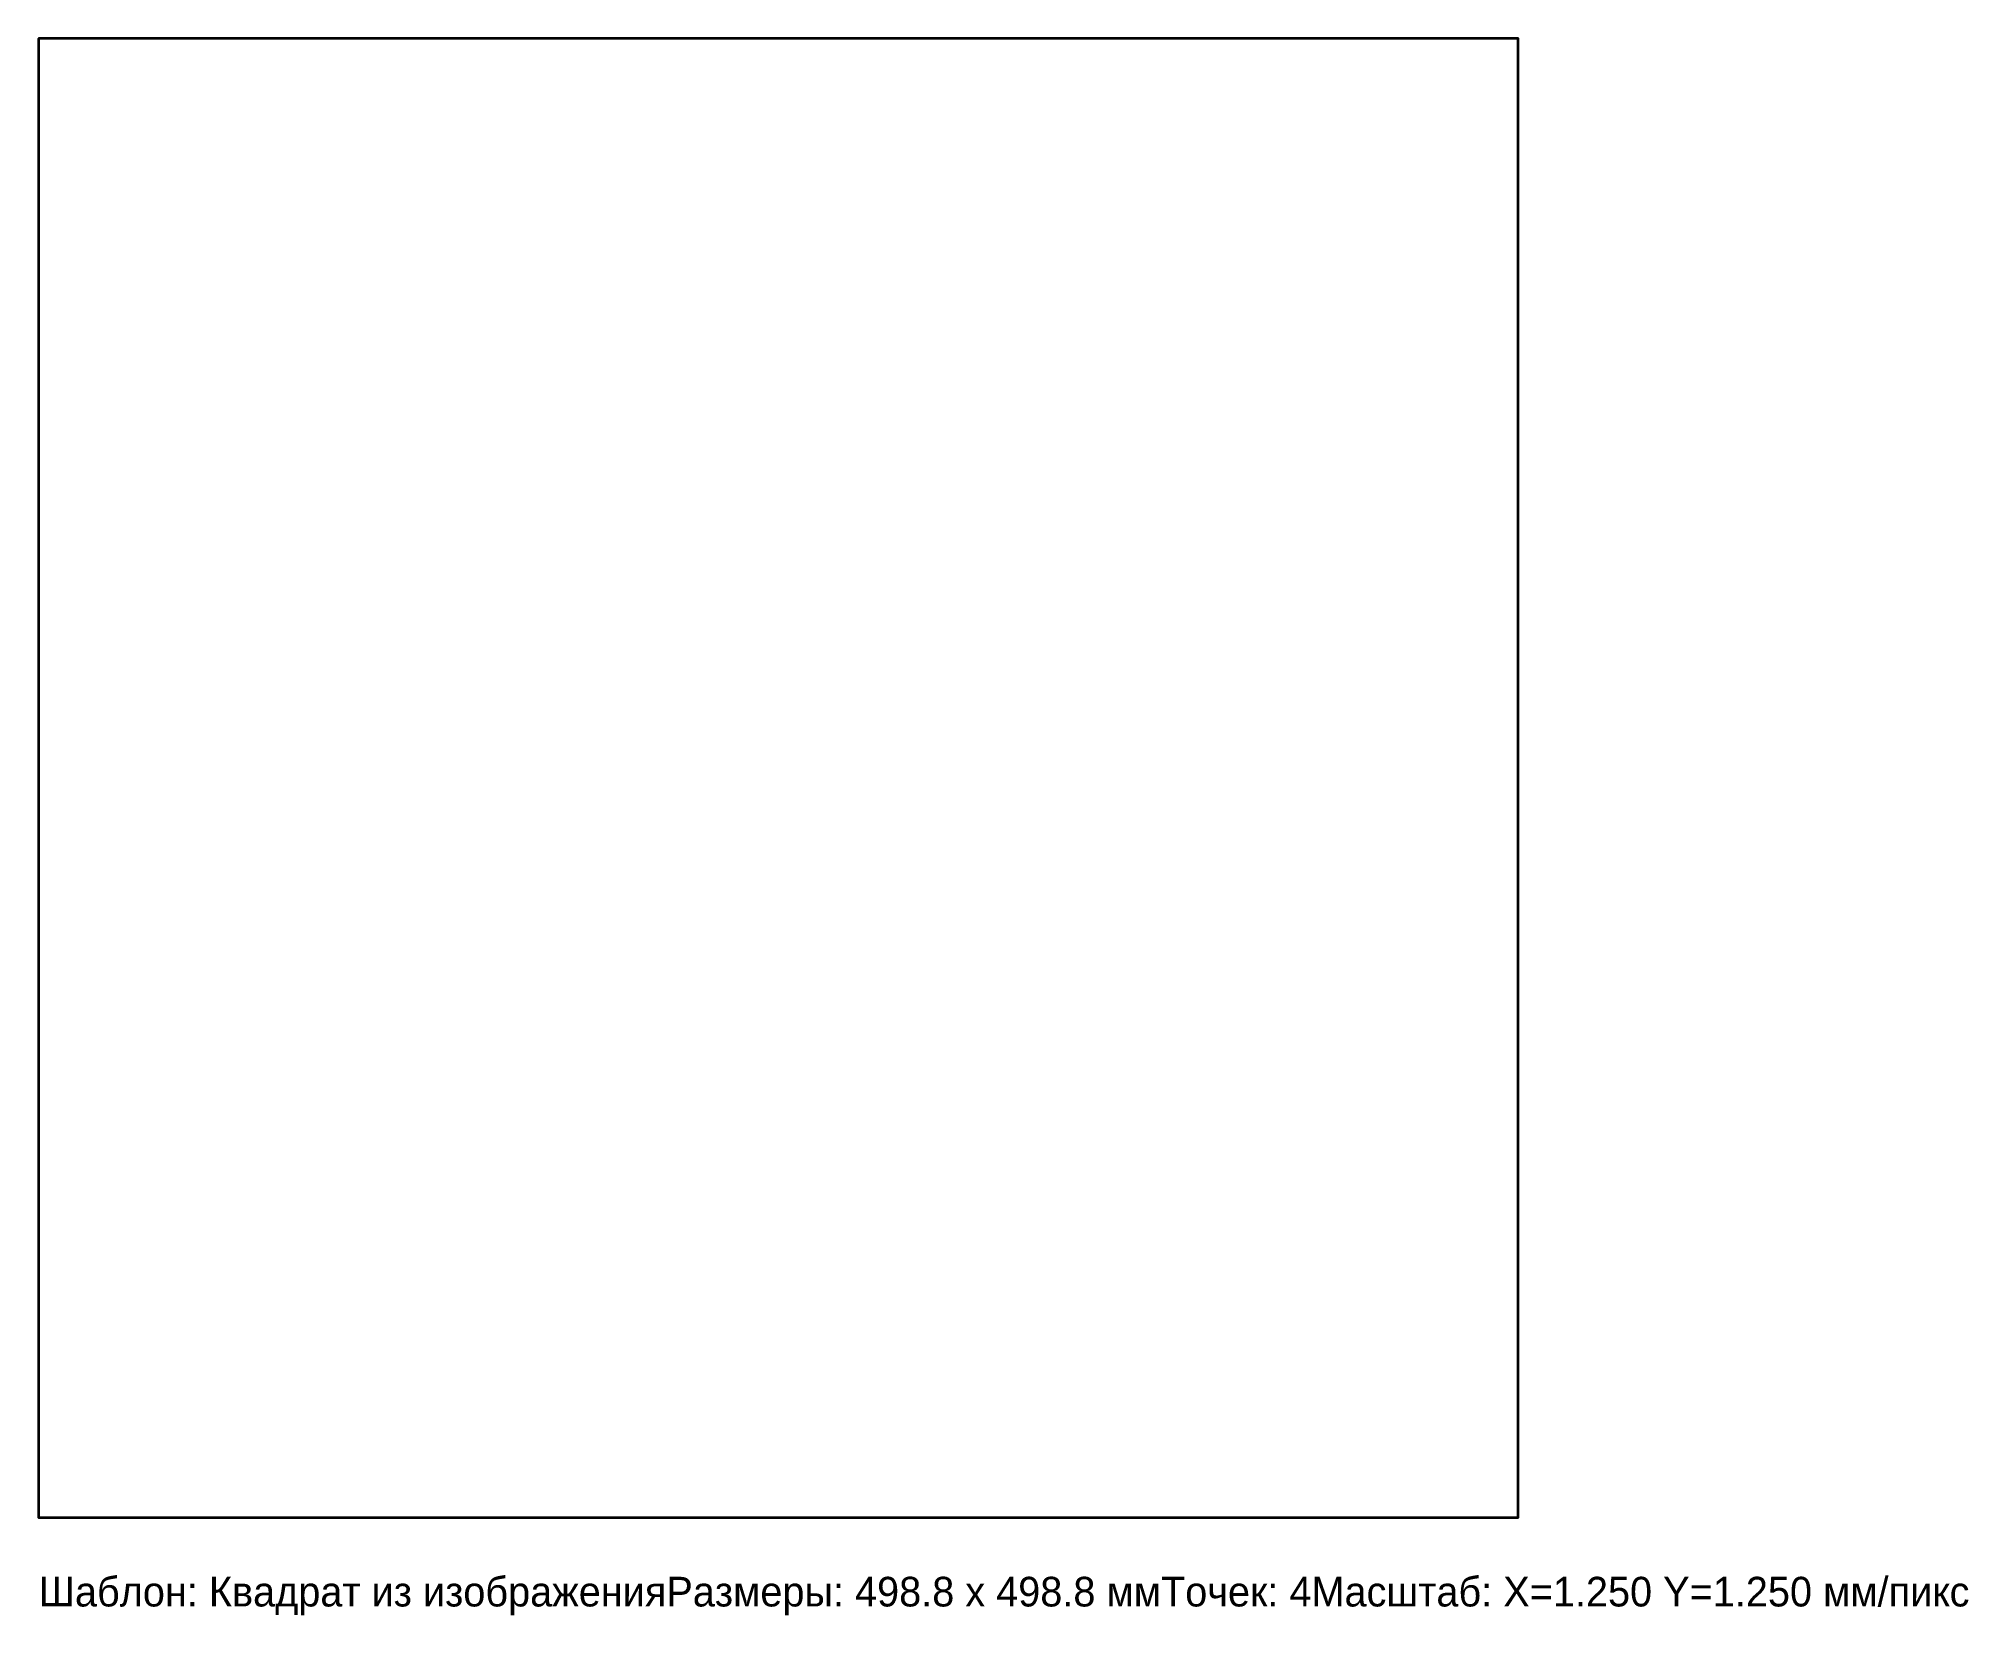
# Model space of a CAD drawing. Header units: metres. Extents: x 0 to 651, y -32 to 500.
import ezdxf

# ---------------------------------------------------------------- set-up
doc = ezdxf.new("R2010")
doc.units = ezdxf.units.M

msp = doc.modelspace()

# ---------------------------------------------------------------- linework, layer by layer
at = {"layer": 'BOUNDING_BOX', "color": 4, "lineweight": 25}
msp.add_lwpolyline([(0, 1.25), (498.75, 1.25), (498.75, 500), (0, 500), (0, 1.25)], dxfattribs=at)
at = {"layer": 'CONTOUR', "color": 1, "lineweight": 35}
msp.add_lwpolyline([(0, 500), (0, 1.25), (498.75, 1.25), (498.75, 500), (0, 500)], dxfattribs=at)

# ---------------------------------------------------------------- texts
at = {"layer": 'TEXT', "color": 7}
msp.add_text('Шаблон: Квадрат из изображенияРазмеры: 498.8 x 498.8 ммТочек: 4Масштаб: X=1.250 Y=1.250 мм/пикс', height=10, dxfattribs=at).set_placement((0, -28.75))

doc.saveas('drawing.dxf')
